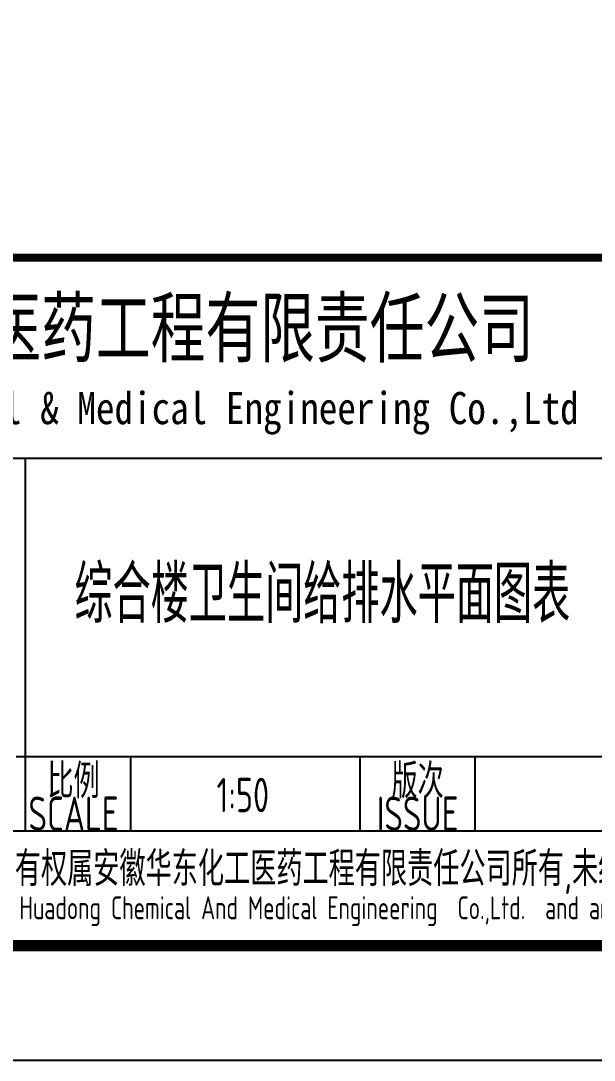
# Model space of a CAD drawing. Extents: x 6128144 to 12201635, y -1670122 to -706096.
# Drawn here: x 6225094 to 6227593, y -753340 to -748807 of the extents above; entities that cross this region are included whole.
import ezdxf
from ezdxf.enums import TextEntityAlignment as Align

# ---------------------------------------------------------------- set-up
doc = ezdxf.new("R2010")
doc.units = 0
doc.header["$LTSCALE"] = 1000
doc.header["$MEASUREMENT"] = 0
doc.layers.get('0').update_dxf_attribs({"linetype": 'CONTINUOUS'})
doc.layers.add('PUB_TITLE', color=4, linetype='CONTINUOUS')
doc.styles.add('AHD', font='sceie.shx', dxfattribs={"width": 0.7, "bigfont": 'sceic.shx'})
doc.styles.add('sceie', font='sceie.shx', dxfattribs={"bigfont": 'sceic.shx'})
doc.styles.add('宋体', font='', dxfattribs={"width": 0.7})
doc.styles.get('宋体').set_extended_font_data('SimSun')

msp = doc.modelspace()

# ---------------------------------------------------------------- linework, layer by layer
for p, q in [((6222323.7, -750714.6), (6227823.7, -750714.6)), ((6225113.7, -752339.6), (6225113.7, -750714.6)), ((6225113.7, -752339.6), (6225113.7, -750714.6)), ((6225113.7, -752339.6), (6225113.7, -750714.6)), ((6225113.7, -752339.6), (6225113.7, -750714.6)), ((6225073.7, -752014.6), (6231323.7, -752014.6)), ((6225573.7, -752339.6), (6225573.7, -752014.6)), ((6226573.7, -752339.6), (6226573.7, -752014.6)), ((6227073.7, -752339.6), (6227073.7, -752014.6)), ((6222323.7, -752339.6), (6231323.7, -752339.6)), ((6222323.7, -752839.6), (6231323.7, -752839.6))]:
    msp.add_line(p, q)
at = {"const_width": 35}
msp.add_lwpolyline([(6231323.7, -749839.6), (6222323.7, -749839.6)], dxfattribs=at)
at = {"layer": 'PUB_TITLE', "color": 4}
msp.add_lwpolyline([(6189773.7, -753339.6), (6231823.7, -753339.6), (6231823.7, -723639.6), (6189773.7, -723639.6)], close=True, dxfattribs=at)
at = {"layer": 'PUB_TITLE', "color": 4, "const_width": 50}
msp.add_lwpolyline([(6191023.7, -752839.6), (6231323.7, -752839.6), (6231323.7, -724139.6), (6191023.7, -724139.6)], close=True, dxfattribs=at)

# ---------------------------------------------------------------- texts
for s, height, style, width, p in [('安徽华东化工医药工程有限责任公司', 250, '宋体', 0.7, (6225421.1, -750139.6)), ('Anhui Huadong Chemical & Medical Engineering Co.,Ltd', 140, '宋体', 0.85, (6225421.1, -750514.6)), ('综合楼卫生间给排水平面图表', 250, 'AHD', 0.7, (6226408.1, -751294.5)), ('比例', 150, 'sceie', 0.8, (6225323.7, -752114.6)), ('版次', 150, 'sceie', 0.8, (6226823.7, -752114.6)), ('1:50', 150, 'sceie', 0.8, (6226061.6, -752183)), ('SCALE', 150, 'sceie', 0.8, (6225323.7, -752264.6)), ('ISSUE', 150, 'sceie', 0.8, (6226823.7, -752264.6)), ('本文件专有权属安徽华东化工医药工程有限责任公司所有,未经许可不得复制或转让给第三方', 150, 'sceie', 0.8, (6226909.2, -752514)), ('The proprietary right of this document belongs to Anhui Huadong Chemical And Medical Engineering  Co.,Ltd.  and any replication or transfer to the 3rd. side is forbidden without its permission. ', 100, 'AHD', 0.8, (6226819.8, -752689.6))]:
    msp.add_text(s, height=height, dxfattribs=dict(style=style, width=width)).set_placement(p, align=Align.MIDDLE)

doc.saveas('drawing.dxf')
